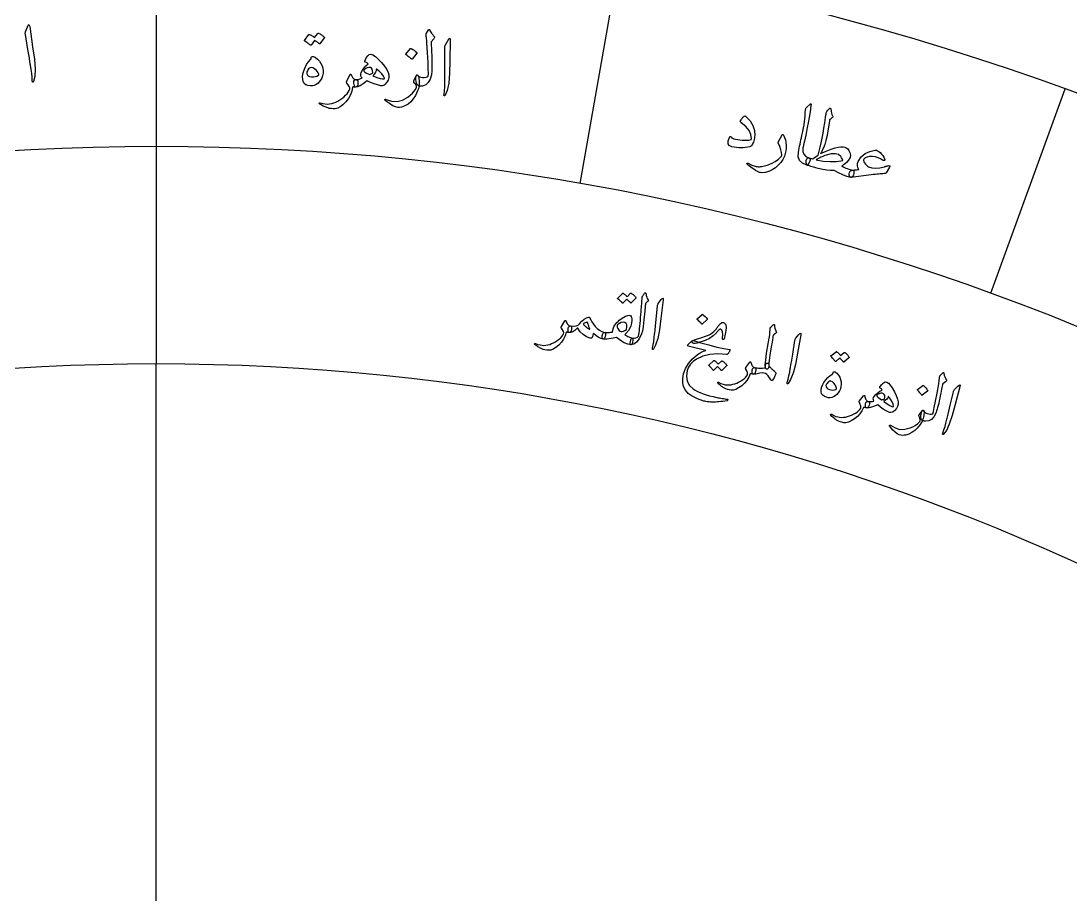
# Model space of a CAD drawing. Header units: millimetres. Extents: x -77 to 77, y -78 to 103.
# Drawn here: x -3.14 to 21.22, y 39.22 to 59.48 of the extents above; entities that cross this region are included whole.
import ezdxf

# ---------------------------------------------------------------- set-up
doc = ezdxf.new("R2010")
doc.units = ezdxf.units.MM
for name, color, linetype in [('ENGRAVE', 7, 'Continuous'), ('ENGRAVE_FINE', 8, 'Continuous'), ('TEXT', 5, 'Continuous')]:
    doc.layers.add(name, color=color, linetype=linetype)

msp = doc.modelspace()

# ---------------------------------------------------------------- linework, layer by layer
at = {"layer": 'ENGRAVE'}
for points in [[(0, 61.6125), (0, 56.575)], [(0, 56.575), (0, 51.5375)], [(0, -51.5375), (0, 51.5375)]]:
    msp.add_lwpolyline(points, dxfattribs=at)
for radius in [75.95, 75.95, 73.9156, 70.1375, 70.1375, 67.1538, 61.6125, 61.6125, 56.575, 56.575, 51.5375, 51.5375]:
    msp.add_circle((0, 0), radius, dxfattribs=at)
at = {"layer": 'ENGRAVE_FINE'}
for points in [[(10.6989, 60.6765), (9.8241, 55.7155)], [(21.0727, 57.8968), (19.3498, 53.1631)]]:
    msp.add_lwpolyline(points, dxfattribs=at)
at = {"layer": 'TEXT'}
for points in [[(-2.988, 59.3458), (-2.9711, 59.3823), (-2.9567, 59.3955), (-2.9448, 59.3855), (-2.9354, 59.3523), (-2.8676, 58.8834), (-2.8271, 58.5955), (-2.8101, 58.3649), (-2.8162, 58.1913), (-2.8454, 58.075), (-2.8513, 58.0653), (-2.8567, 58.06), (-2.8615, 58.059), (-2.8659, 58.0624), (-2.8695, 58.0679), (-2.8723, 58.0751), (-2.8742, 58.0841), (-2.8752, 58.0947), (-2.8793, 58.178), (-2.8875, 58.2662), (-2.8998, 58.3591), (-2.9162, 58.457), (-2.92, 58.4826), (-2.9311, 58.5516), (-2.9494, 58.6642), (-2.9751, 58.8202), (-3.0356, 59.166), (-3.0375, 59.1845), (-3.0374, 59.2016), (-3.0353, 59.2174), (-3.0311, 59.2318)], [(3.7474, 59.1927), (3.75, 59.195), (3.7535, 59.1962), (3.7579, 59.1964), (3.7632, 59.1956), (3.782, 59.1873), (3.8, 59.1783), (3.8174, 59.1686), (3.8342, 59.1582), (3.8504, 59.147), (3.8661, 59.1349), (3.8815, 59.1219), (3.8964, 59.1079), (3.8991, 59.1037), (3.9002, 59.0994), (3.8995, 59.095), (3.8972, 59.0905), (3.7944, 58.9505), (3.7917, 58.9488), (3.788, 58.949), (3.7831, 58.9513), (3.7772, 58.9555), (3.7732, 58.9593), (3.7666, 58.9646), (3.7574, 58.9714), (3.7456, 58.9797), (3.7311, 58.9896), (3.7138, 59.0012), (3.6937, 59.0146), (3.6708, 59.0297), (3.59, 58.9209), (3.5864, 58.9176), (3.582, 58.9171), (3.5768, 58.9192), (3.5708, 58.924), (3.5655, 58.9282), (3.5573, 58.9345), (3.546, 58.9429), (3.5316, 58.9534), (3.514, 58.966), (3.4929, 58.9807), (3.4682, 58.9976), (3.4399, 59.0166), (3.4371, 59.0197), (3.4359, 59.0227), (3.4364, 59.0255), (3.4387, 59.0283), (3.5422, 59.1629), (3.5448, 59.1652), (3.5483, 59.1664), (3.5527, 59.1666), (3.5581, 59.1658), (3.574, 59.1596), (3.5895, 59.1526), (3.6044, 59.1448), (3.6188, 59.1361), (3.6326, 59.1268), (3.6459, 59.1169), (3.6587, 59.1064), (3.6709, 59.0953)], [(6.3299, 59.2822), (6.3344, 59.2808), (6.3382, 59.2775), (6.3414, 59.2723), (6.3438, 59.2653), (6.3476, 59.2546), (6.355, 59.2404), (6.3659, 59.2226), (6.3803, 59.2013), (6.3888, 59.1899), (6.3971, 59.1789), (6.4052, 59.1683), (6.4131, 59.1581), (6.4209, 59.1484), (6.4288, 59.1392), (6.4367, 59.1307), (6.4447, 59.1227), (6.4515, 59.112), (6.4525, 59.0996), (6.4477, 59.0854), (6.4369, 59.0693), (6.3783, 59.0002), (6.3781, 58.9741), (6.3786, 58.9421), (6.3799, 58.9042), (6.3818, 58.8604), (6.3841, 58.8105), (6.3862, 58.7544), (6.3883, 58.692), (6.3903, 58.6232), (6.3927, 58.555), (6.394, 58.4921), (6.3942, 58.4347), (6.3932, 58.3828), (6.3913, 58.3363), (6.3885, 58.2952), (6.3848, 58.2595), (6.3803, 58.2293), (6.3524, 58.1278), (6.3091, 58.0512), (6.2504, 57.9994), (6.1765, 57.9725), (6.1649, 57.9702), (6.1537, 57.9686), (6.1429, 57.9677), (6.1326, 57.9675), (6.1226, 57.9678), (6.1131, 57.9686), (6.104, 57.9698), (6.0954, 57.9714), (6.0713, 57.9823), (6.0519, 58.0035), (6.0373, 58.0352), (6.0273, 58.0772), (6.022, 58.1217), (6.0214, 58.1606), (6.0256, 58.1939), (6.0345, 58.2216), (6.0372, 58.2264), (6.0402, 58.2298), (6.0435, 58.2316), (6.0472, 58.2319), (6.0517, 58.231), (6.0556, 58.2291), (6.059, 58.2263), (6.0617, 58.2227), (6.0848, 58.2035), (6.1119, 58.1889), (6.1432, 58.1789), (6.1786, 58.1736), (6.2162, 58.1735), (6.2502, 58.1776), (6.2805, 58.1859), (6.3071, 58.1985), (6.3111, 58.2564), (6.3102, 58.3657), (6.3043, 58.5263), (6.2933, 58.7383), (6.2793, 58.974), (6.2775, 59.0053), (6.275, 59.035), (6.2718, 59.063), (6.268, 59.0894), (6.2657, 59.1027), (6.264, 59.1148), (6.2628, 59.1257), (6.262, 59.1356), (6.2615, 59.1441), (6.261, 59.1514), (6.2605, 59.1573), (6.2599, 59.1619), (6.2598, 59.1721), (6.261, 59.1812), (6.2635, 59.1891), (6.2674, 59.196), (6.3152, 59.2741), (6.3187, 59.278), (6.3223, 59.2806), (6.326, 59.2821), (6.3299, 59.2822)], [(6.7675, 59.0343), (6.7902, 59.0676), (6.8066, 59.0783), (6.8166, 59.0664), (6.8204, 59.0321), (6.8106, 58.5585), (6.8034, 58.2679), (6.7825, 58.0375), (6.748, 57.8673), (6.7001, 57.7574), (6.6927, 57.7488), (6.6866, 57.7444), (6.6816, 57.7442), (6.6779, 57.7483), (6.6752, 57.7543), (6.6737, 57.7619), (6.6733, 57.771), (6.674, 57.7817), (6.6836, 57.8645), (6.6899, 57.9528), (6.693, 58.0465), (6.6928, 58.1458), (6.6933, 58.1716), (6.6937, 58.2416), (6.694, 58.3556), (6.6942, 58.5137), (6.6912, 58.8648), (6.6923, 58.8833), (6.6952, 58.9002), (6.6999, 58.9154), (6.7063, 58.9289)], [(4.8382, 58.5515), (4.8698, 58.6247), (4.9039, 58.6755), (4.9406, 58.7038), (4.9797, 58.7096), (5.0261, 58.6935), (5.0826, 58.6559), (5.149, 58.5968), (5.2253, 58.5163), (5.2959, 58.4307), (5.3474, 58.3545), (5.3797, 58.2877), (5.393, 58.2304), (5.3914, 58.1679), (5.3776, 58.1105), (5.3514, 58.0585), (5.313, 58.0116), (5.2899, 57.9929), (5.265, 57.9812), (5.2384, 57.9764), (5.21, 57.9784), (5.1326, 57.997), (5.0536, 58.0217), (4.9729, 58.0525), (4.8905, 58.0893), (4.8006, 58.025), (4.7262, 57.9798), (4.667, 57.9538), (4.6232, 57.9471), (4.615, 57.9497), (4.6076, 57.956), (4.601, 57.9662), (4.5951, 57.9802), (4.5801, 58.0396), (4.5821, 58.0826), (4.601, 58.1093), (4.637, 58.1198), (4.673, 58.1239), (4.7078, 58.1324), (4.7412, 58.1454), (4.7734, 58.1628), (4.7534, 58.1877), (4.7435, 58.2159), (4.7438, 58.2474), (4.7542, 58.2822), (4.783, 58.3403), (4.8189, 58.3933), (4.8619, 58.441), (4.9121, 58.4835), (4.9022, 58.4982), (4.8891, 58.5101), (4.8729, 58.519), (4.8535, 58.5251), (4.844, 58.5289), (4.8383, 58.5346), (4.8364, 58.5421), (4.8382, 58.5515)], [(5.8989, 58.8392), (5.9016, 58.8413), (5.9051, 58.8424), (5.9095, 58.8425), (5.9148, 58.8414), (5.9509, 58.8226), (5.9845, 58.8005), (6.0155, 58.7754), (6.044, 58.747), (6.0466, 58.7429), (6.0476, 58.7389), (6.0468, 58.7351), (6.0444, 58.7315), (5.9388, 58.5952), (5.935, 58.5921), (5.9306, 58.5917), (5.9255, 58.594), (5.9197, 58.5991), (5.9146, 58.6035), (5.9066, 58.6101), (5.8957, 58.6189), (5.8818, 58.63), (5.8648, 58.6433), (5.8443, 58.6589), (5.8203, 58.6768), (5.793, 58.6969), (5.7894, 58.7001), (5.7877, 58.7032), (5.788, 58.7061), (5.7902, 58.7088)], [(3.6044, 58.6481), (3.6214, 58.6546), (3.6402, 58.655), (3.6608, 58.6493), (3.6832, 58.6374), (3.738, 58.5956), (3.7836, 58.549), (3.8198, 58.4977), (3.8467, 58.4417), (3.864, 58.384), (3.8713, 58.3258), (3.8687, 58.267), (3.8563, 58.2077), (3.8372, 58.154), (3.8126, 58.1068), (3.7825, 58.066), (3.7468, 58.0315), (3.7073, 58.0045), (3.6657, 57.9861), (3.6221, 57.9762), (3.5764, 57.9748), (3.5173, 57.9827), (3.4699, 58.0025), (3.4342, 58.034), (3.4101, 58.0774), (3.3972, 58.1291), (3.395, 58.1877), (3.4035, 58.2531), (3.4228, 58.3254), (3.4516, 58.3999), (3.4887, 58.47), (3.5341, 58.5357), (3.5877, 58.597), (3.5896, 58.5999), (3.5911, 58.605), (3.5923, 58.6123), (3.5931, 58.6218), (3.5944, 58.6321), (3.5966, 58.6399), (3.6, 58.6452), (3.6044, 58.6481)], [(3.7611, 58.2235), (3.7698, 58.2331), (3.7717, 58.246), (3.7668, 58.2622), (3.7552, 58.2818), (3.7138, 58.3331), (3.6727, 58.37), (3.6317, 58.3923), (3.5911, 58.4001), (3.5714, 58.3978), (3.5528, 58.3885), (3.5351, 58.3721), (3.5185, 58.3486), (3.5048, 58.323), (3.4959, 58.3003), (3.4917, 58.2804), (3.4922, 58.2634), (3.5038, 58.2315), (3.5254, 58.2079), (3.5572, 58.1926), (3.5991, 58.1855), (3.6458, 58.1857), (3.6884, 58.192), (3.7268, 58.2046), (3.7611, 58.2235)], [(4.4167, 58.0829), (4.4878, 58.2319), (4.4953, 58.2436), (4.5021, 58.2491), (4.5082, 58.2484), (4.5136, 58.2415), (4.5276, 58.2133), (4.5413, 58.1891), (4.5549, 58.1687), (4.5683, 58.1522), (4.5834, 58.1392), (4.6002, 58.1294), (4.6187, 58.1229), (4.6389, 58.1196), (4.6585, 58.1127), (4.6716, 58.0957), (4.6781, 58.0687), (4.678, 58.0315), (4.6721, 57.9946), (4.6614, 57.9681), (4.6457, 57.9523), (4.6251, 57.9469), (4.6097, 57.9474), (4.594, 57.9484), (4.5782, 57.9499), (4.5622, 57.9519), (4.5594, 57.9514), (4.5567, 57.9494), (4.5541, 57.946), (4.5517, 57.9411), (4.5344, 57.8511), (4.5025, 57.7649), (4.4562, 57.6825), (4.3955, 57.6038), (4.3295, 57.5362), (4.2673, 57.4875), (4.2086, 57.4574), (4.1535, 57.4461), (4.1024, 57.4458), (4.0558, 57.4487), (4.0137, 57.4549), (3.9761, 57.4644), (3.9579, 57.471), (3.9384, 57.4786), (3.9176, 57.4873), (3.8957, 57.497), (3.8726, 57.5079), (3.8485, 57.5204), (3.8235, 57.5344), (3.7975, 57.5498), (3.7909, 57.5534), (3.7861, 57.5573), (3.7829, 57.5616), (3.7814, 57.5663), (3.7806, 57.5725), (3.7812, 57.5774), (3.7831, 57.581), (3.7863, 57.5834), (3.7905, 57.5854), (3.7951, 57.5862), (3.8001, 57.5857), (3.8054, 57.584), (3.8643, 57.5678), (3.9198, 57.558), (3.9719, 57.5547), (4.0206, 57.5578), (4.0693, 57.5672), (4.1173, 57.5811), (4.1645, 57.5995), (4.211, 57.6224), (4.2569, 57.6496), (4.3024, 57.681), (4.3474, 57.7167), (4.3919, 57.7566), (4.4259, 57.7934), (4.4535, 57.8305), (4.4747, 57.8679), (4.4895, 57.9054), (4.4881, 57.9326), (4.4763, 57.9644), (4.454, 58.0009), (4.4213, 58.042), (4.4157, 58.0507), (4.4131, 58.0605), (4.4134, 58.0712), (4.4167, 58.0829)], [(4.9533, 58.2386), (4.9823, 58.2515), (5.0032, 58.2633), (5.016, 58.2738), (5.0208, 58.283), (5.0181, 58.3279), (5.0088, 58.3623), (4.9931, 58.3861), (4.9708, 58.3994), (4.9332, 58.4048), (4.8957, 58.3975), (4.8583, 58.3773), (4.8211, 58.3443), (4.8138, 58.3334), (4.813, 58.3223), (4.8187, 58.3108), (4.8309, 58.2991), (4.8501, 58.2864), (4.8769, 58.272), (4.9113, 58.2561), (4.9533, 58.2386)], [(5.1091, 58.3642), (5.1059, 58.3664), (5.1035, 58.3667), (5.1019, 58.3649), (5.1011, 58.3611), (5.0977, 58.3281), (5.0834, 58.2916), (5.0582, 58.2514), (5.022, 58.2076), (5.1192, 58.1701), (5.1946, 58.146), (5.2483, 58.1354), (5.2803, 58.1383), (5.2862, 58.1409), (5.29, 58.1442), (5.2917, 58.1481), (5.2912, 58.1528), (5.2687, 58.2018), (5.2308, 58.2534), (5.1776, 58.3076), (5.1091, 58.3642)], [(6.0636, 58.2225), (6.0764, 58.1985), (6.0863, 58.1703), (6.0933, 58.1377), (6.0974, 58.1009), (6.0989, 58.0626), (6.098, 58.0239), (6.0946, 57.9847), (6.0887, 57.945), (6.0788, 57.9052), (6.0624, 57.8597), (6.0398, 57.8086), (6.0108, 57.7519), (5.9624, 57.675), (5.9054, 57.6094), (5.8399, 57.555), (5.7658, 57.5118), (5.7261, 57.4951), (5.6852, 57.4836), (5.6431, 57.4772), (5.5999, 57.476), (5.5486, 57.4869), (5.484, 57.5166), (5.406, 57.5652), (5.3147, 57.6326), (5.3094, 57.6381), (5.3062, 57.644), (5.3048, 57.6502), (5.3054, 57.6566), (5.3081, 57.6619), (5.3128, 57.6646), (5.3198, 57.6647), (5.3289, 57.6622), (5.4574, 57.6216), (5.5839, 57.6168), (5.7088, 57.6476), (5.8322, 57.7141), (5.8892, 57.7579), (5.9405, 57.8065), (5.9862, 57.8601), (6.0262, 57.9186), (6.0311, 57.9284), (6.0342, 57.9396), (6.0355, 57.9522), (6.035, 57.9661), (6.0304, 57.9847), (6.019, 58.0074), (6.0008, 58.0342), (5.9758, 58.0651), (5.9733, 58.0699), (5.9725, 58.0756), (5.9736, 58.0824), (5.9764, 58.0902), (6.0364, 58.2214), (6.0391, 58.2262), (6.0421, 58.2296), (6.0454, 58.2314), (6.0491, 58.2317), (6.0536, 58.2308), (6.0575, 58.2289), (6.0609, 58.2261), (6.0636, 58.2225)], [(15.1638, 57.5531), (15.1689, 57.5577), (15.1733, 57.5605), (15.177, 57.5615), (15.18, 57.5608), (15.1838, 57.5571), (15.1859, 57.5487), (15.1862, 57.5356), (15.1848, 57.5177), (15.1637, 57.3745), (15.1424, 57.2427), (15.1211, 57.122), (15.0996, 57.0125), (15.0798, 56.9193), (15.0621, 56.8358), (15.0465, 56.7619), (15.0332, 56.6976), (15.0219, 56.6429), (15.0125, 56.598), (15.0051, 56.5628), (14.9996, 56.5372), (14.9961, 56.4572), (15.0177, 56.392), (15.0646, 56.3413), (15.1366, 56.3053), (15.1563, 56.2941), (15.1664, 56.2774), (15.1668, 56.2554), (15.1575, 56.228), (15.137, 56.1864), (15.1192, 56.1575), (15.1041, 56.1414), (15.0917, 56.138), (14.9885, 56.1809), (14.9209, 56.2444), (14.889, 56.3288), (14.8928, 56.434), (14.9018, 56.4825), (14.9111, 56.531), (14.9209, 56.5795), (14.931, 56.628), (14.9414, 56.6766), (14.9519, 56.7253), (14.9626, 56.774), (14.9734, 56.8229), (14.9942, 56.916), (15.0111, 57.0003), (15.0242, 57.0758), (15.0335, 57.1425), (15.0406, 57.207), (15.0474, 57.2759), (15.0538, 57.3493), (15.0598, 57.4271), (15.0616, 57.441), (15.0651, 57.4531), (15.0705, 57.4635), (15.0777, 57.4722)], [(13.5505, 57.167), (13.5633, 57.1876), (13.5754, 57.2059), (13.5868, 57.222), (13.5977, 57.236), (13.6078, 57.2478), (13.6171, 57.2578), (13.6255, 57.2659), (13.6331, 57.2721), (13.6439, 57.2772), (13.6549, 57.2778), (13.6661, 57.2739), (13.6774, 57.2655), (13.771, 57.1644), (13.8358, 57.0575), (13.8719, 56.9449), (13.8794, 56.8265), (13.8765, 56.7939), (13.8721, 56.7624), (13.8663, 56.732), (13.859, 56.7027), (13.8502, 56.6748), (13.8398, 56.6485), (13.8279, 56.6238), (13.8143, 56.6007), (13.8044, 56.589), (13.7928, 56.5792), (13.7794, 56.5713), (13.7643, 56.5653), (13.7145, 56.5543), (13.6641, 56.5465), (13.6131, 56.5421), (13.5614, 56.5411), (13.5093, 56.543), (13.4568, 56.5477), (13.404, 56.5552), (13.3509, 56.5654), (13.291, 56.5907), (13.2611, 56.635), (13.2612, 56.6985), (13.2914, 56.7811), (13.297, 56.7896), (13.3036, 56.7956), (13.3111, 56.7991), (13.3195, 56.8002), (13.326, 56.7978), (13.3323, 56.7938), (13.3384, 56.788), (13.3445, 56.7805), (13.3643, 56.7629), (13.3936, 56.7487), (13.4324, 56.7379), (13.4806, 56.7306), (13.5867, 56.7211), (13.6744, 56.7178), (13.7437, 56.7209), (13.7945, 56.7303), (13.7976, 56.7326), (13.8001, 56.7369), (13.8021, 56.7433), (13.8037, 56.7519), (13.7935, 56.8479), (13.751, 56.9409), (13.676, 57.0307), (13.5685, 57.1173), (13.5546, 57.1293), (13.547, 57.1417), (13.5456, 57.1542), (13.5505, 57.167)], [(15.7203, 56.0132), (15.6406, 56.0135), (15.5529, 56.022), (15.4569, 56.0386), (15.3528, 56.0632), (15.3009, 56.0766), (15.2545, 56.089), (15.2137, 56.1003), (15.1784, 56.1107), (15.1486, 56.1197), (15.1242, 56.1273), (15.1052, 56.1334), (15.0917, 56.138), (15.0855, 56.1441), (15.0807, 56.1544), (15.0774, 56.1692), (15.0754, 56.1882), (15.0766, 56.2441), (15.0872, 56.2822), (15.1072, 56.3026), (15.1366, 56.3053), (15.2168, 56.2857), (15.3485, 56.3677), (15.3733, 56.4592), (15.3973, 56.5559), (15.4204, 56.6578), (15.4426, 56.765), (15.464, 56.8773), (15.4844, 56.9945), (15.5039, 57.1168), (15.5224, 57.244), (15.5253, 57.2622), (15.5279, 57.2784), (15.5301, 57.2928), (15.5319, 57.3053), (15.5332, 57.3159), (15.5339, 57.3247), (15.5339, 57.3316), (15.5334, 57.3368), (15.5381, 57.3544), (15.553, 57.3793), (15.5779, 57.4114), (15.613, 57.4508), (15.6174, 57.4548), (15.6219, 57.4574), (15.6265, 57.4584), (15.6311, 57.4578), (15.6354, 57.4558), (15.6388, 57.4523), (15.6412, 57.4472), (15.6427, 57.4407), (15.6499, 57.389), (15.6592, 57.3449), (15.6706, 57.3085), (15.684, 57.2798), (15.6895, 57.2668), (15.6892, 57.2544), (15.6829, 57.2427), (15.6708, 57.2315), (15.6276, 57.1994), (15.6219, 57.1938), (15.6171, 57.1853), (15.6135, 57.1741), (15.6108, 57.1601), (15.5836, 56.979), (15.5567, 56.8277), (15.5301, 56.7062), (15.5038, 56.6146), (15.4979, 56.5986), (15.4903, 56.5796), (15.4808, 56.5578), (15.4695, 56.5332), (15.4567, 56.5057), (15.4423, 56.4755), (15.4264, 56.4426), (15.4091, 56.407), (15.5398, 56.4646), (15.6514, 56.5086), (15.7436, 56.539), (15.8165, 56.556), (15.8775, 56.563), (15.9284, 56.5631), (15.969, 56.5563), (15.9994, 56.5426), (16.0361, 56.5135), (16.0653, 56.4754), (16.0871, 56.428), (16.1014, 56.3715), (16.1024, 56.3608), (16.1008, 56.3481), (16.0966, 56.3334), (16.0898, 56.3167), (16.0528, 56.2539), (16.0085, 56.2003), (15.957, 56.156), (15.8981, 56.1211), (15.9306, 56.1027), (15.963, 56.0859), (15.9953, 56.0708), (16.0276, 56.0572), (16.0599, 56.0454), (16.0923, 56.0354), (16.1246, 56.0273), (16.157, 56.0211), (16.1686, 56.017), (16.1763, 56.0085), (16.1803, 55.9955), (16.1806, 55.9782), (16.177, 55.943), (16.1706, 55.9144), (16.1614, 55.8924), (16.1493, 55.877), (16.1358, 55.866), (16.1246, 55.8586), (16.1157, 55.8548), (16.109, 55.8546), (16.0156, 55.8785), (15.9197, 55.9129), (15.8213, 55.9578), (15.7203, 56.0132)], [(14.5176, 56.8437), (14.5195, 56.8468), (14.5215, 56.8492), (14.5235, 56.8508), (14.5256, 56.8516), (14.531, 56.8507), (14.5368, 56.8467), (14.5431, 56.8397), (14.5498, 56.8295), (14.5736, 56.7803), (14.591, 56.726), (14.6021, 56.6666), (14.6068, 56.6022), (14.6059, 56.5343), (14.5992, 56.4689), (14.5867, 56.4061), (14.5683, 56.3457), (14.5311, 56.2696), (14.4841, 56.1994), (14.4275, 56.1353), (14.3611, 56.077), (14.2871, 56.0278), (14.2079, 55.9924), (14.1236, 55.9709), (14.034, 55.9633), (14.0107, 55.9641), (13.9883, 55.9683), (13.9668, 55.976), (13.9461, 55.9873), (13.8996, 56.018), (13.8577, 56.0461), (13.8204, 56.0718), (13.7877, 56.0949), (13.7598, 56.1154), (13.7367, 56.1334), (13.7185, 56.1488), (13.7052, 56.1617), (13.7027, 56.1652), (13.701, 56.1686), (13.7003, 56.1718), (13.7006, 56.1747), (13.7018, 56.1782), (13.7037, 56.1814), (13.7062, 56.1841), (13.7093, 56.1864), (13.713, 56.1879), (13.717, 56.188), (13.7215, 56.1868), (13.7264, 56.1842), (13.756, 56.1679), (13.7845, 56.1534), (13.812, 56.1408), (13.8385, 56.13), (13.8642, 56.1209), (13.8893, 56.1137), (13.9139, 56.1081), (13.938, 56.1043), (13.9624, 56.1023), (13.9882, 56.102), (14.0152, 56.1035), (14.0435, 56.1068), (14.0732, 56.1119), (14.1043, 56.1191), (14.1367, 56.1282), (14.1705, 56.1394), (14.2675, 56.1781), (14.3541, 56.2248), (14.4304, 56.2796), (14.4963, 56.3424), (14.5009, 56.3477), (14.5043, 56.3543), (14.5065, 56.3621), (14.5077, 56.3713), (14.5016, 56.4286), (14.4859, 56.4946), (14.4604, 56.5693), (14.4251, 56.6527), (14.4239, 56.6577), (14.4235, 56.6621), (14.424, 56.6657), (14.4252, 56.6686)], [(15.8767, 56.3352), (15.8208, 56.3824), (15.7454, 56.404), (15.6506, 56.3999), (15.5366, 56.37), (15.506, 56.3591), (15.4758, 56.3473), (15.4459, 56.3347), (15.4165, 56.3212), (15.3876, 56.307), (15.3591, 56.2924), (15.3312, 56.2775), (15.3039, 56.2621), (15.4688, 56.2342), (15.6273, 56.2221), (15.7795, 56.2258), (15.9254, 56.2454), (15.9189, 56.2655), (15.9087, 56.2872), (15.8946, 56.3104), (15.8767, 56.3352)], [(17.0069, 56.0929), (16.9254, 55.9567), (16.9191, 55.9508), (16.9101, 55.9462), (16.8986, 55.9429), (16.8844, 55.9409), (16.8539, 55.9394), (16.8214, 55.9375), (16.7869, 55.935), (16.7503, 55.932), (16.7117, 55.9285), (16.6712, 55.9247), (16.6287, 55.9206), (16.5842, 55.9162), (16.1072, 55.8551), (16.0891, 55.865), (16.0771, 55.8823), (16.0713, 55.9071), (16.0717, 55.9395), (16.0794, 55.9717), (16.0959, 55.9961), (16.1212, 56.0127), (16.1552, 56.0216), (16.1593, 56.0222), (16.1674, 56.0233), (16.1795, 56.0249), (16.1957, 56.0269), (16.2157, 56.0294), (16.2394, 56.0321), (16.2668, 56.0351), (16.2979, 56.0384), (16.2728, 56.0856), (16.2617, 56.1326), (16.2648, 56.1791), (16.2821, 56.2254), (16.3503, 56.3275), (16.4388, 56.4049), (16.5474, 56.4575), (16.6762, 56.4852), (16.7021, 56.4837), (16.7299, 56.4738), (16.7595, 56.4556), (16.7909, 56.4291), (16.822, 56.3964), (16.8492, 56.362), (16.8727, 56.326), (16.8923, 56.2883), (16.8971, 56.2752), (16.8977, 56.2641), (16.8941, 56.255), (16.8863, 56.2479), (16.8764, 56.2436), (16.8666, 56.2428), (16.8568, 56.2454), (16.847, 56.2516), (16.7968, 56.2856), (16.7402, 56.3111), (16.6773, 56.3281), (16.6081, 56.3367), (16.5432, 56.3365), (16.4889, 56.3266), (16.4451, 56.307), (16.4118, 56.2779), (16.4048, 56.2626), (16.4055, 56.2426), (16.4139, 56.2179), (16.4298, 56.1884), (16.4496, 56.16), (16.4708, 56.1363), (16.4933, 56.1171), (16.5171, 56.1026), (16.5939, 56.0778), (16.6814, 56.0695), (16.7797, 56.0777), (16.8889, 56.1024), (16.9008, 56.1057), (16.9125, 56.1088), (16.9238, 56.1118), (16.9349, 56.1147), (16.9455, 56.1172), (16.9555, 56.1195), (16.9649, 56.1214), (16.9737, 56.123), (16.9978, 56.1266), (17.0114, 56.1227), (17.0144, 56.1115), (17.0069, 56.0929)], [(11.0008, 53.1673), (11.0034, 53.169), (11.0067, 53.1697), (11.0107, 53.1693), (11.0154, 53.1679), (11.0313, 53.158), (11.0464, 53.1476), (11.0609, 53.1367), (11.0746, 53.1252), (11.0878, 53.1131), (11.1005, 53.1001), (11.1126, 53.0864), (11.1243, 53.0719), (11.1263, 53.0678), (11.1267, 53.0638), (11.1255, 53.0599), (11.1228, 53.0561), (11.0123, 52.9433), (11.0097, 52.9421), (11.0063, 52.9428), (11.0022, 52.9454), (10.9974, 52.95), (10.9943, 52.954), (10.989, 52.9596), (10.9816, 52.9669), (10.972, 52.9758), (10.9602, 52.9866), (10.9461, 52.9993), (10.9297, 53.0139), (10.9109, 53.0304), (10.8243, 52.9428), (10.8206, 52.9403), (10.8165, 52.9404), (10.8121, 52.9429), (10.8073, 52.9481), (10.8031, 52.9525), (10.7965, 52.9592), (10.7873, 52.9682), (10.7758, 52.9795), (10.7615, 52.9931), (10.7443, 53.0091), (10.7242, 53.0274), (10.7011, 53.0482), (10.6989, 53.0513), (10.6983, 53.0541), (10.6991, 53.0566), (10.7015, 53.0588), (10.812, 53.1668), (10.8147, 53.1685), (10.818, 53.1691), (10.822, 53.1688), (10.8267, 53.1674), (10.8403, 53.1597), (10.8533, 53.1514), (10.8658, 53.1425), (10.8776, 53.1328), (10.8889, 53.1227), (10.8996, 53.112), (10.9098, 53.101), (10.9194, 53.0894)], [(11.2749, 53.0974), (11.2926, 53.1228), (11.3064, 53.143), (11.3164, 53.158), (11.3226, 53.1677), (11.3271, 53.1738), (11.332, 53.1778), (11.3374, 53.1797), (11.3433, 53.1794), (11.3495, 53.177), (11.3541, 53.1727), (11.3572, 53.1664), (11.3588, 53.1582), (11.3654, 53.1185), (11.3756, 53.0817), (11.3894, 53.048), (11.4067, 53.0173), (11.4113, 53.0077), (11.4112, 52.998), (11.4062, 52.9882), (11.3965, 52.9783), (11.347, 52.9335), (11.3445, 52.9092), (11.3421, 52.8853), (11.3398, 52.8619), (11.3376, 52.8388), (11.3354, 52.8163), (11.3334, 52.7941), (11.3314, 52.7724), (11.3296, 52.7511), (11.3121, 52.5539), (11.2942, 52.4007), (11.2762, 52.2913), (11.2579, 52.2259), (11.1998, 52.1125), (11.1387, 52.0327), (11.0747, 51.9863), (11.0077, 51.9733), (11.006, 51.9737), (11.0043, 51.9741), (11.0026, 51.9744), (11.0009, 51.9748), (10.9929, 51.9865), (10.991, 52.01), (10.9955, 52.045), (11.0061, 52.0917), (11.0114, 52.1087), (11.0188, 52.1204), (11.0285, 52.1266), (11.0404, 52.1274), (11.0855, 52.1269), (11.1249, 52.1349), (11.1586, 52.1516), (11.1866, 52.1768), (11.1928, 52.2129), (11.1989, 52.2542), (11.2049, 52.3007), (11.2108, 52.3524), (11.2165, 52.409), (11.2223, 52.4702), (11.228, 52.5362), (11.2338, 52.6069), (11.2399, 52.6763), (11.2452, 52.7387), (11.2497, 52.7941), (11.2533, 52.8425), (11.2564, 52.8839), (11.259, 52.9183), (11.2613, 52.9455), (11.2632, 52.9657), (11.2666, 53.0669), (11.2681, 53.0767), (11.27, 53.085), (11.2722, 53.0919), (11.2749, 53.0974)], [(11.7094, 53.0212), (11.733, 53.0491), (11.7488, 53.0573), (11.7568, 53.0456), (11.757, 53.0142), (11.7038, 52.5868), (11.6701, 52.3247), (11.6295, 52.1184), (11.5824, 51.9678), (11.5288, 51.8728), (11.5214, 51.8657), (11.5154, 51.8623), (11.5109, 51.8627), (11.5079, 51.8667), (11.506, 51.8724), (11.5053, 51.8793), (11.5058, 51.8876), (11.5075, 51.8972), (11.5239, 51.9712), (11.5379, 52.0505), (11.5495, 52.135), (11.5586, 52.2247), (11.5614, 52.248), (11.5683, 52.3113), (11.5793, 52.4143), (11.5943, 52.5573), (11.6245, 52.875), (11.6272, 52.8917), (11.6314, 52.9066), (11.6371, 52.92), (11.6442, 52.9316)], [(10.036, 52.6152), (10.0411, 52.616), (10.0453, 52.6152), (10.0485, 52.6128), (10.0508, 52.6088), (10.0756, 52.5566), (10.1058, 52.5047), (10.1413, 52.453), (10.1821, 52.4017), (10.2285, 52.3536), (10.2797, 52.314), (10.3356, 52.2827), (10.3962, 52.2597), (10.4097, 52.2536), (10.4182, 52.2433), (10.4217, 52.2289), (10.4201, 52.2103), (10.4083, 52.1619), (10.3953, 52.1283), (10.381, 52.1094), (10.3654, 52.1052), (10.3079, 52.1222), (10.2515, 52.1501), (10.196, 52.1888), (10.1415, 52.2384), (10.1287, 52.1965), (10.1175, 52.1651), (10.1079, 52.1443), (10.1, 52.1342), (10.0917, 52.1295), (10.083, 52.1268), (10.0741, 52.1258), (10.0649, 52.1267), (9.9757, 52.1609), (9.8981, 52.2107), (9.832, 52.2763), (9.7774, 52.3577), (9.7751, 52.3606), (9.7723, 52.3617), (9.769, 52.3609), (9.765, 52.3582), (9.7119, 52.3094), (9.6621, 52.2763), (9.6157, 52.2587), (9.5727, 52.2567), (9.5644, 52.26), (9.5581, 52.2665), (9.5541, 52.2761), (9.5521, 52.2889), (9.551, 52.3263), (9.5543, 52.357), (9.562, 52.3812), (9.5739, 52.3988), (9.5813, 52.4052), (9.5883, 52.4095), (9.5949, 52.4116), (9.6011, 52.4116), (9.6752, 52.4053), (9.7354, 52.4109), (9.7816, 52.4283), (9.8138, 52.4577), (9.8668, 52.5196), (9.9215, 52.5665), (9.9779, 52.5984), (10.036, 52.6152)], [(10.9815, 52.6566), (10.9839, 52.656), (10.9861, 52.6554), (10.9881, 52.6547), (10.9899, 52.654), (10.9915, 52.6531), (10.9931, 52.6522), (10.9947, 52.6511), (10.9963, 52.6499), (11.0119, 52.6305), (11.0227, 52.6064), (11.0287, 52.5778), (11.0299, 52.5446), (11.023, 52.4791), (11.0073, 52.4174), (10.9827, 52.3597), (10.9494, 52.3057), (10.9403, 52.2933), (10.9308, 52.281), (10.9209, 52.2688), (10.9105, 52.2567), (10.8998, 52.2446), (10.8886, 52.2326), (10.877, 52.2208), (10.8649, 52.209), (10.8891, 52.1946), (10.9126, 52.1814), (10.9355, 52.1692), (10.9577, 52.1583), (10.9793, 52.1485), (11.0003, 52.1401), (11.0206, 52.1331), (11.0404, 52.1274), (11.0475, 52.1231), (11.0518, 52.1138), (11.0532, 52.0995), (11.0518, 52.0803), (11.0443, 52.0323), (11.0344, 51.9985), (11.0223, 51.9789), (11.0077, 51.9733), (10.9349, 51.9892), (10.8556, 52.0232), (10.7698, 52.0754), (10.6773, 52.1458), (10.6395, 52.1366), (10.5977, 52.1281), (10.5519, 52.1205), (10.502, 52.1136), (10.4523, 52.108), (10.4128, 52.1047), (10.3832, 52.1039), (10.3637, 52.1056), (10.3546, 52.1099), (10.3477, 52.1186), (10.343, 52.1318), (10.3405, 52.1494), (10.3402, 52.1593), (10.3406, 52.169), (10.3418, 52.1786), (10.3437, 52.1881), (10.3462, 52.1974), (10.349, 52.2066), (10.3521, 52.2158), (10.3555, 52.225), (10.3641, 52.2413), (10.3734, 52.2526), (10.3835, 52.2589), (10.3944, 52.2601), (10.4198, 52.2596), (10.4446, 52.2596), (10.4688, 52.2601), (10.4925, 52.261), (10.5158, 52.2623), (10.5389, 52.2639), (10.5619, 52.2659), (10.5848, 52.2683), (10.5894, 52.3074), (10.5998, 52.3469), (10.6161, 52.3868), (10.6384, 52.427), (10.6604, 52.4586), (10.6846, 52.4886), (10.7112, 52.517), (10.74, 52.5438), (10.7713, 52.569), (10.8054, 52.5925), (10.8421, 52.6143), (10.8816, 52.6345), (10.9117, 52.647), (10.9384, 52.6548), (10.9616, 52.6581), (10.9815, 52.6566)], [(12.6582, 52.6785), (12.6609, 52.6801), (12.6642, 52.6807), (12.6682, 52.6802), (12.6728, 52.6786), (12.7031, 52.6571), (12.7307, 52.6331), (12.7556, 52.6066), (12.7779, 52.5776), (12.7797, 52.5735), (12.7801, 52.5698), (12.7789, 52.5665), (12.7763, 52.5636), (12.6642, 52.4539), (12.6604, 52.4515), (12.6564, 52.4517), (12.652, 52.4544), (12.6474, 52.4597), (12.6434, 52.4643), (12.637, 52.4712), (12.6282, 52.4805), (12.6171, 52.4922), (12.6033, 52.5063), (12.5867, 52.5229), (12.5673, 52.5419), (12.545, 52.5635), (12.5422, 52.5668), (12.5411, 52.5698), (12.5417, 52.5723), (12.544, 52.5745)], [(9.3985, 52.3985), (9.4765, 52.5268), (9.4844, 52.5367), (9.4911, 52.541), (9.4965, 52.5398), (9.5007, 52.533), (9.5108, 52.5063), (9.521, 52.4831), (9.5314, 52.4635), (9.542, 52.4473), (9.5544, 52.4341), (9.5687, 52.4238), (9.5849, 52.4161), (9.6028, 52.4113), (9.62, 52.4033), (9.6302, 52.3867), (9.6336, 52.3616), (9.6301, 52.328), (9.6213, 52.2951), (9.6092, 52.2722), (9.5935, 52.2593), (9.5744, 52.2564), (9.5605, 52.2583), (9.5465, 52.2606), (9.5323, 52.2634), (9.518, 52.2667), (9.5154, 52.2665), (9.5128, 52.265), (9.5102, 52.2621), (9.5075, 52.2579), (9.4835, 52.1781), (9.4468, 52.1031), (9.3973, 52.0328), (9.3352, 51.9672), (9.2693, 51.9122), (9.2084, 51.8738), (9.1526, 51.8521), (9.1017, 51.8469), (9.0554, 51.8513), (9.0136, 51.8583), (8.9761, 51.8678), (8.943, 51.8799), (8.9271, 51.8875), (8.9101, 51.8962), (8.8922, 51.9059), (8.8732, 51.9167), (8.8533, 51.9287), (8.8327, 51.9422), (8.8114, 51.9572), (8.7893, 51.9736), (8.7837, 51.9774), (8.7796, 51.9814), (8.7772, 51.9856), (8.7763, 51.99), (8.7761, 51.9956), (8.7771, 52), (8.7791, 52.0031), (8.7823, 52.0049), (8.7863, 52.0063), (8.7905, 52.0066), (8.7949, 52.0058), (8.7996, 52.0038), (8.8514, 51.9837), (8.9006, 51.9697), (8.9475, 51.9619), (8.9919, 51.9602), (9.0368, 51.9642), (9.0814, 51.9724), (9.1258, 51.9847), (9.17, 52.001), (9.214, 52.0214), (9.258, 52.0456), (9.302, 52.0737), (9.346, 52.1057), (9.3801, 52.1359), (9.4085, 52.1669), (9.4311, 52.1987), (9.4479, 52.2314), (9.4492, 52.256), (9.4415, 52.2859), (9.4247, 52.3209), (9.3988, 52.3611), (9.3946, 52.3696), (9.3931, 52.3786), (9.3944, 52.3883), (9.3985, 52.3985)], [(10.0048, 52.4893), (10.0032, 52.4918), (10.0007, 52.4936), (9.9975, 52.4947), (9.9934, 52.495), (9.9681, 52.4923), (9.946, 52.4866), (9.9271, 52.4779), (9.9114, 52.466), (9.9072, 52.4609), (9.9055, 52.456), (9.9063, 52.4513), (9.9095, 52.4468), (9.923, 52.4313), (9.9374, 52.4164), (9.9526, 52.4021), (9.9687, 52.3884), (9.9857, 52.3753), (10.0036, 52.3628), (10.0224, 52.3509), (10.042, 52.3396), (10.0472, 52.3373), (10.0513, 52.336), (10.0545, 52.3359), (10.0566, 52.3368), (10.0576, 52.3386), (10.0576, 52.3411), (10.0565, 52.3442), (10.0543, 52.348), (10.048, 52.3621), (10.0417, 52.3773), (10.0353, 52.3935), (10.029, 52.4107), (10.0227, 52.4289), (10.0165, 52.4481), (10.0106, 52.4682), (10.0048, 52.4893)], [(10.8663, 52.4911), (10.8255, 52.4972), (10.784, 52.4897), (10.7418, 52.4688), (10.6989, 52.4344), (10.6902, 52.4219), (10.6878, 52.4045), (10.6919, 52.3822), (10.7023, 52.3551), (10.718, 52.3284), (10.736, 52.308), (10.7564, 52.2937), (10.7791, 52.2857), (10.8057, 52.2846), (10.8356, 52.2915), (10.8691, 52.3063), (10.906, 52.3291), (10.9155, 52.387), (10.912, 52.4333), (10.8956, 52.468), (10.8663, 52.4911)], [(12.4054, 52.0462), (12.4183, 52.0557), (12.4327, 52.0647), (12.4486, 52.0732), (12.466, 52.0812), (12.4848, 52.0889), (12.5052, 52.0964), (12.5271, 52.1035), (12.5506, 52.1104), (12.6549, 52.1422), (12.7407, 52.1715), (12.808, 52.1985), (12.8566, 52.2232), (12.8961, 52.2496), (12.9317, 52.2791), (12.9632, 52.3115), (12.9907, 52.3469), (13.0033, 52.3649), (13.0156, 52.382), (13.0275, 52.3981), (13.0391, 52.4133), (13.0502, 52.4274), (13.0606, 52.4402), (13.0704, 52.4517), (13.0795, 52.4619), (13.0981, 52.4785), (13.1168, 52.4891), (13.1356, 52.4935), (13.1545, 52.4918), (13.1715, 52.4845), (13.1864, 52.4716), (13.1992, 52.4532), (13.21, 52.4292), (13.218, 52.3784), (13.2139, 52.3091), (13.1975, 52.2212), (13.1688, 52.1147), (13.1653, 52.1053), (13.1604, 52.0992), (13.154, 52.0964), (13.1462, 52.0969), (13.1389, 52.1004), (13.1341, 52.1063), (13.1317, 52.1148), (13.1317, 52.1258), (13.1392, 52.2108), (13.1349, 52.2739), (13.119, 52.3151), (13.0914, 52.3344), (13.0832, 52.335), (13.0742, 52.3329), (13.0642, 52.3281), (13.0533, 52.3205), (13.0481, 52.3157), (13.042, 52.3096), (13.0348, 52.3023), (13.0267, 52.2938), (13.0175, 52.2841), (13.0074, 52.2731), (12.9963, 52.2609), (12.9842, 52.2475), (12.9156, 52.1801), (12.8309, 52.1223), (12.7303, 52.0743), (12.6137, 52.0358), (12.6125, 52.0354), (12.6088, 52.0342), (12.6027, 52.0323), (12.5942, 52.0297), (12.5832, 52.0263), (12.5698, 52.0221), (12.554, 52.0171), (12.5357, 52.0114), (12.4983, 52.0044), (12.4642, 52.0079), (12.4332, 52.0218), (12.4054, 52.0462)], [(14.282, 52.0349), (14.2635, 51.9256), (14.2476, 51.8283), (14.2343, 51.743), (14.2236, 51.6698), (14.2155, 51.6086), (14.2101, 51.5596), (14.2073, 51.5228), (14.2072, 51.4982), (14.2081, 51.4662), (14.2033, 51.4412), (14.1927, 51.4233), (14.1763, 51.4123), (14.1589, 51.4086), (14.145, 51.4123), (14.1348, 51.4234), (14.1283, 51.4419), (14.1254, 51.5063), (14.135, 51.6201), (14.1568, 51.7835), (14.1909, 51.9963), (14.2071, 52.0874), (14.2196, 52.1603), (14.2282, 52.215), (14.2329, 52.2515), (14.2352, 52.3343), (14.2365, 52.3486), (14.2394, 52.3612), (14.2438, 52.3721), (14.2498, 52.3811), (14.2711, 52.4013), (14.2877, 52.417), (14.2996, 52.428), (14.3068, 52.4345), (14.3202, 52.4432), (14.3299, 52.4449), (14.3359, 52.4398), (14.3381, 52.4277), (14.3392, 52.395), (14.3466, 52.3592), (14.3602, 52.3203), (14.3801, 52.2783), (14.3836, 52.2701), (14.3841, 52.2627), (14.3816, 52.2561), (14.3761, 52.2504), (14.368, 52.2438), (14.3604, 52.2377), (14.3532, 52.232), (14.3466, 52.2267), (14.3404, 52.2219), (14.3346, 52.2175), (14.3294, 52.2136), (14.3245, 52.2101), (14.3173, 52.2039), (14.3118, 52.1972), (14.308, 52.1901), (14.306, 52.1825), (14.3037, 52.1653), (14.2989, 52.135), (14.2917, 52.0915), (14.282, 52.0349)], [(14.9042, 52.2132), (14.9295, 52.2397), (14.9457, 52.2468), (14.953, 52.2347), (14.9513, 52.2034), (14.8723, 51.78), (14.8227, 51.5204), (14.7697, 51.3169), (14.7136, 51.1694), (14.6543, 51.0779), (14.6464, 51.0713), (14.6403, 51.0683), (14.6358, 51.0689), (14.633, 51.0731), (14.6315, 51.0789), (14.6313, 51.0859), (14.6323, 51.0941), (14.6345, 51.1036), (14.6554, 51.1765), (14.6742, 51.2547), (14.6909, 51.3383), (14.7054, 51.4273), (14.7096, 51.4505), (14.7204, 51.5132), (14.7376, 51.6154), (14.7612, 51.7572), (14.8106, 52.0725), (14.8144, 52.0889), (14.8195, 52.1036), (14.8259, 52.1166), (14.8337, 52.1278)], [(12.5963, 52.031), (12.8129, 51.9699), (13.0014, 51.9222), (13.1619, 51.8881), (13.2945, 51.8678), (13.2986, 51.8673), (13.302, 51.8661), (13.3046, 51.8644), (13.3066, 51.862), (13.3077, 51.8592), (13.308, 51.856), (13.3074, 51.8525), (13.3059, 51.8486), (13.2986, 51.834), (13.2917, 51.8207), (13.2852, 51.8085), (13.2792, 51.7977), (13.2737, 51.788), (13.2685, 51.7796), (13.2638, 51.7725), (13.2595, 51.7666), (13.2513, 51.7575), (13.243, 51.7514), (13.2345, 51.7482), (13.2259, 51.7481), (13.0212, 51.7622), (12.837, 51.749), (12.6735, 51.7088), (12.5307, 51.6417), (12.4538, 51.5871), (12.3924, 51.5243), (12.3467, 51.4536), (12.3164, 51.3748), (12.2961, 51.2446), (12.3119, 51.1306), (12.3638, 51.0329), (12.4516, 50.9513), (12.5, 50.9212), (12.5543, 50.8928), (12.6145, 50.866), (12.6806, 50.8407), (12.7525, 50.817), (12.83, 50.7947), (12.9131, 50.7737), (13.002, 50.7541), (13.0337, 50.7478), (13.065, 50.7419), (13.0959, 50.7364), (13.1262, 50.7311), (13.1559, 50.7262), (13.1848, 50.7218), (13.2127, 50.7178), (13.2398, 50.7143), (13.2479, 50.7126), (13.253, 50.709), (13.2552, 50.7034), (13.2545, 50.6959), (13.2517, 50.6877), (13.2481, 50.6818), (13.2438, 50.678), (13.2388, 50.6765), (13.1866, 50.6685), (13.1375, 50.6618), (13.0914, 50.6562), (13.0482, 50.6518), (13.0082, 50.6486), (12.9713, 50.6463), (12.9375, 50.645), (12.9068, 50.6447), (12.8784, 50.646), (12.8509, 50.6477), (12.8242, 50.6498), (12.7984, 50.6524), (12.7735, 50.6556), (12.7494, 50.6598), (12.726, 50.6649), (12.7034, 50.6709), (12.5517, 50.7217), (12.4291, 50.7803), (12.3356, 50.8467), (12.2712, 50.9213), (12.2307, 51.0047), (12.2102, 51.0957), (12.2097, 51.1942), (12.2293, 51.3002), (12.2768, 51.4263), (12.3465, 51.543), (12.4385, 51.6503), (12.5529, 51.748), (12.5952, 51.7756), (12.6416, 51.8007), (12.6921, 51.8231), (12.7468, 51.8429), (12.3365, 51.9457), (12.3276, 51.9523), (12.3253, 51.961), (12.3295, 51.9716), (12.3403, 51.9844), (12.3591, 52.0022), (12.3762, 52.0181), (12.3915, 52.0322), (12.405, 52.0445), (12.4167, 52.0549), (12.4265, 52.0632), (12.4346, 52.0695), (12.4408, 52.0738), (12.4521, 52.0721), (12.4818, 52.0644), (12.5299, 52.0507), (12.5963, 52.031)], [(15.9554, 51.7973), (15.9581, 51.7987), (15.9615, 51.7991), (15.9654, 51.7983), (15.97, 51.7964), (15.9847, 51.7851), (15.9988, 51.7733), (16.0121, 51.7611), (16.0247, 51.7484), (16.0367, 51.7351), (16.048, 51.721), (16.0588, 51.7062), (16.069, 51.6907), (16.0706, 51.6864), (16.0706, 51.6824), (16.0691, 51.6786), (16.066, 51.6751), (15.9455, 51.5732), (15.9428, 51.5722), (15.9395, 51.5732), (15.9357, 51.5763), (15.9314, 51.5813), (15.9286, 51.5855), (15.9239, 51.5916), (15.9172, 51.5995), (15.9086, 51.6093), (15.8979, 51.6212), (15.8851, 51.6351), (15.8701, 51.6512), (15.853, 51.6695), (15.7586, 51.5904), (15.7547, 51.5883), (15.7507, 51.5887), (15.7465, 51.5917), (15.7422, 51.5972), (15.7385, 51.602), (15.7325, 51.6093), (15.7243, 51.6191), (15.7139, 51.6315), (15.701, 51.6464), (15.6854, 51.6639), (15.6671, 51.6841), (15.6462, 51.7069), (15.6443, 51.7102), (15.6439, 51.713), (15.645, 51.7155), (15.6476, 51.7174), (15.7677, 51.8145), (15.7705, 51.8159), (15.7738, 51.8163), (15.7777, 51.8155), (15.7823, 51.8137), (15.7951, 51.8048), (15.8073, 51.7953), (15.8188, 51.7852), (15.8297, 51.7745), (15.8399, 51.7633), (15.8496, 51.7517), (15.8586, 51.7398), (15.8671, 51.7274)], [(13.1146, 51.6013), (13.1173, 51.6029), (13.1205, 51.6034), (13.1245, 51.6028), (13.129, 51.6012), (13.144, 51.5907), (13.1584, 51.5797), (13.172, 51.5682), (13.185, 51.5562), (13.1973, 51.5436), (13.2091, 51.5302), (13.2203, 51.516), (13.2311, 51.5011), (13.2328, 51.4969), (13.233, 51.4929), (13.2317, 51.4891), (13.2288, 51.4854), (13.115, 51.3772), (13.1124, 51.3761), (13.1091, 51.3769), (13.1052, 51.3797), (13.1007, 51.3845), (13.0978, 51.3886), (13.0929, 51.3944), (13.086, 51.402), (13.0771, 51.4113), (13.066, 51.4225), (13.0528, 51.4357), (13.0374, 51.451), (13.0198, 51.4682), (12.9306, 51.3843), (12.9269, 51.3819), (12.9229, 51.3821), (12.9187, 51.3849), (12.9142, 51.3902), (12.9103, 51.3948), (12.9041, 51.4017), (12.8956, 51.4111), (12.8848, 51.4228), (12.8715, 51.437), (12.8554, 51.4536), (12.8366, 51.4728), (12.815, 51.4944), (12.813, 51.4976), (12.8125, 51.5004), (12.8134, 51.5029), (12.8158, 51.505), (12.9295, 51.6083), (12.9321, 51.6099), (12.9354, 51.6104), (12.9393, 51.6099), (12.9439, 51.6083), (12.9568, 51.6001), (12.9692, 51.5913), (12.981, 51.5819), (12.9921, 51.5718), (13.0027, 51.5612), (13.0127, 51.5501), (13.0222, 51.5387), (13.031, 51.5268)], [(13.6763, 51.448), (13.7646, 51.5694), (13.7733, 51.5786), (13.7803, 51.5824), (13.7856, 51.5807), (13.7893, 51.5736), (13.7971, 51.5462), (13.8053, 51.5222), (13.8141, 51.5018), (13.8233, 51.4848), (13.8347, 51.4707), (13.848, 51.4591), (13.8635, 51.4502), (13.881, 51.4439), (13.8974, 51.4345), (13.9063, 51.4171), (13.9076, 51.3919), (13.9013, 51.3587), (13.8899, 51.3266), (13.8759, 51.3048), (13.8592, 51.2932), (13.8399, 51.2919), (13.8262, 51.2949), (13.8124, 51.2984), (13.7985, 51.3023), (13.7845, 51.3068), (13.7819, 51.3068), (13.7792, 51.3055), (13.7764, 51.3028), (13.7734, 51.2989), (13.7429, 51.2213), (13.7001, 51.1496), (13.645, 51.0836), (13.5777, 51.0233), (13.5075, 50.974), (13.4437, 50.9407), (13.3863, 50.9236), (13.3351, 50.9227), (13.2894, 50.9309), (13.2483, 50.9413), (13.2117, 50.9538), (13.1797, 50.9685), (13.1644, 50.9774), (13.1483, 50.9875), (13.1312, 50.9987), (13.1132, 51.011), (13.0944, 51.0246), (13.0749, 51.0398), (13.0549, 51.0564), (13.0342, 51.0746), (13.0289, 51.0789), (13.0252, 51.0832), (13.0231, 51.0876), (13.0226, 51.092), (13.0229, 51.0977), (13.0242, 51.1019), (13.0265, 51.1049), (13.0298, 51.1064), (13.0339, 51.1075), (13.0381, 51.1074), (13.0425, 51.1062), (13.047, 51.1038), (13.0969, 51.0795), (13.1449, 51.0616), (13.1909, 51.0499), (13.235, 51.0446), (13.2801, 51.0449), (13.3252, 51.0494), (13.3705, 51.058), (13.4159, 51.0706), (13.4614, 51.0873), (13.5073, 51.1079), (13.5534, 51.1323), (13.5999, 51.1605), (13.6364, 51.1878), (13.6672, 51.2163), (13.6924, 51.2462), (13.7118, 51.2773), (13.7151, 51.3018), (13.7099, 51.3322), (13.696, 51.3685), (13.6736, 51.4107), (13.67, 51.4195), (13.6693, 51.4286), (13.6714, 51.4381), (13.6763, 51.448)], [(14.1639, 51.5519), (14.1842, 51.5481), (14.1984, 51.5387), (14.2066, 51.5238), (14.2086, 51.5033), (14.2093, 51.4932), (14.2133, 51.4825), (14.2205, 51.4711), (14.2309, 51.459), (14.2376, 51.4523), (14.2451, 51.4448), (14.2532, 51.4366), (14.2621, 51.4277), (14.2717, 51.4181), (14.2821, 51.4083), (14.2933, 51.398), (14.3053, 51.3875), (14.3277, 51.3677), (14.3451, 51.3514), (14.3576, 51.3385), (14.3651, 51.329), (14.3698, 51.3212), (14.3722, 51.3139), (14.3722, 51.3069), (14.3698, 51.3004), (14.3487, 51.2521), (14.3289, 51.211), (14.3106, 51.1773), (14.2936, 51.1509), (14.2903, 51.1479), (14.286, 51.1463), (14.2807, 51.146), (14.2745, 51.1472), (14.2669, 51.1496), (14.261, 51.1523), (14.2568, 51.1552), (14.2541, 51.1583), (14.2228, 51.2096), (14.1915, 51.2515), (14.1603, 51.2841), (14.1292, 51.3073), (14.0948, 51.32), (14.0506, 51.3235), (13.9967, 51.3178), (13.9331, 51.3029), (13.9023, 51.2954), (13.8762, 51.2911), (13.8549, 51.2901), (13.8383, 51.2923), (13.8309, 51.2958), (13.8255, 51.3016), (13.8221, 51.3099), (13.8207, 51.3206), (13.8218, 51.3793), (13.832, 51.4195), (13.8511, 51.4412), (13.8793, 51.4444), (13.9074, 51.4402), (13.9365, 51.4371), (13.9666, 51.435), (13.9976, 51.4341), (14.0296, 51.4343), (14.0624, 51.4359), (14.096, 51.4388), (14.1304, 51.4431), (14.133, 51.4913), (14.1394, 51.5255), (14.1497, 51.5457), (14.1639, 51.5519)], [(15.7134, 51.3462), (15.7298, 51.3484), (15.7465, 51.3447), (15.7635, 51.3353), (15.7808, 51.32), (15.8204, 51.2714), (15.8507, 51.2206), (15.8719, 51.1676), (15.8837, 51.1123), (15.8868, 51.0577), (15.8809, 51.0046), (15.8662, 50.9532), (15.8426, 50.9034), (15.8143, 50.8601), (15.7826, 50.8235), (15.7473, 50.7938), (15.7084, 50.771), (15.6678, 50.7555), (15.6271, 50.748), (15.5865, 50.7485), (15.5458, 50.7569), (15.4952, 50.7765), (15.4575, 50.804), (15.4326, 50.8395), (15.4205, 50.8829), (15.4201, 50.9314), (15.4306, 50.9836), (15.452, 51.0397), (15.4843, 51.0995), (15.5256, 51.1592), (15.5733, 51.2133), (15.6274, 51.2618), (15.6878, 51.3046), (15.6901, 51.3068), (15.6925, 51.3109), (15.6951, 51.3171), (15.6978, 51.3253), (15.7011, 51.3342), (15.7048, 51.3406), (15.7089, 51.3446), (15.7134, 51.3462)], [(18.2571, 51.3288), (18.2608, 51.3265), (18.2634, 51.3228), (18.2651, 51.3175), (18.2658, 51.3108), (18.2669, 51.3005), (18.2704, 51.2864), (18.2763, 51.2684), (18.2845, 51.2465), (18.2896, 51.2347), (18.2946, 51.2232), (18.2995, 51.2121), (18.3043, 51.2014), (18.3092, 51.1911), (18.3142, 51.1813), (18.3194, 51.1721), (18.3248, 51.1634), (18.3285, 51.1525), (18.3268, 51.1413), (18.3194, 51.1297), (18.3066, 51.1178), (18.2401, 51.0691), (18.2344, 51.0461), (18.2281, 51.0177), (18.2211, 50.9839), (18.2136, 50.9448), (18.205, 50.9003), (18.195, 50.8502), (18.1836, 50.7945), (18.1707, 50.7334), (18.1584, 50.6725), (18.1462, 50.6167), (18.1342, 50.5659), (18.1224, 50.5202), (18.1108, 50.4795), (18.0996, 50.4438), (18.0888, 50.413), (18.0784, 50.3872), (18.0322, 50.3034), (17.9777, 50.2449), (17.9149, 50.2115), (17.8438, 50.2034), (17.8331, 50.2039), (17.8228, 50.2048), (17.8131, 50.2063), (17.8039, 50.2083), (17.7952, 50.2107), (17.787, 50.2134), (17.7792, 50.2164), (17.7719, 50.2197), (17.7529, 50.2344), (17.7403, 50.2573), (17.734, 50.2884), (17.7341, 50.3276), (17.7388, 50.3681), (17.7466, 50.4026), (17.7573, 50.4311), (17.7711, 50.4538), (17.7745, 50.4574), (17.7778, 50.4597), (17.7812, 50.4606), (17.7845, 50.4602), (17.7883, 50.4584), (17.7914, 50.4559), (17.7937, 50.4527), (17.7954, 50.4489), (17.8117, 50.427), (17.8326, 50.4084), (17.8581, 50.393), (17.8883, 50.3808), (17.9215, 50.3727), (17.9524, 50.3691), (17.981, 50.3701), (18.0072, 50.3755), (18.023, 50.4259), (18.0454, 50.5227), (18.0742, 50.6659), (18.1094, 50.8556), (18.147, 51.067), (18.152, 51.095), (18.1561, 51.1218), (18.1593, 51.1473), (18.1615, 51.1714), (18.1623, 51.1836), (18.1634, 51.1947), (18.1646, 51.2046), (18.166, 51.2135), (18.1674, 51.2212), (18.1685, 51.2277), (18.1692, 51.233), (18.1697, 51.2372), (18.1717, 51.2462), (18.1747, 51.254), (18.1787, 51.2605), (18.1836, 51.2657), (18.2424, 51.3247), (18.2463, 51.3274), (18.25, 51.3289), (18.2536, 51.3294), (18.2571, 51.3288)], [(15.7618, 50.9376), (15.7715, 50.9442), (15.7759, 50.9552), (15.7751, 50.9706), (15.769, 50.9904), (15.7433, 51.0445), (15.7147, 51.0858), (15.6833, 51.1143), (15.649, 51.1298), (15.6311, 51.132), (15.6127, 51.1276), (15.5936, 51.1169), (15.5739, 51.0997), (15.5564, 51.08), (15.5437, 51.0618), (15.5357, 51.0451), (15.5326, 51.0299), (15.536, 50.9993), (15.5502, 50.9738), (15.575, 50.9535), (15.6105, 50.9384), (15.6518, 50.9286), (15.6908, 50.9252), (15.7275, 50.9282), (15.7618, 50.9376)], [(16.7836, 50.999), (16.827, 51.0571), (16.8679, 51.0947), (16.9063, 51.1119), (16.9422, 51.1088), (16.9798, 51.0847), (17.0217, 51.0395), (17.0679, 50.9732), (17.1182, 50.8858), (17.1625, 50.7952), (17.1918, 50.7169), (17.2063, 50.651), (17.2059, 50.5976), (17.1912, 50.5426), (17.1668, 50.4948), (17.1327, 50.4544), (17.0888, 50.4211), (17.0644, 50.4095), (17.0399, 50.4044), (17.0153, 50.4057), (16.9906, 50.4136), (16.9262, 50.4465), (16.8616, 50.485), (16.7968, 50.5294), (16.7318, 50.5794), (16.6386, 50.5416), (16.5632, 50.5174), (16.5054, 50.507), (16.4653, 50.5103), (16.4586, 50.5144), (16.4534, 50.5216), (16.4497, 50.532), (16.4475, 50.5456), (16.4468, 50.6012), (16.4577, 50.6389), (16.4801, 50.6585), (16.5141, 50.6601), (16.5468, 50.6561), (16.5794, 50.6562), (16.6117, 50.6606), (16.6438, 50.6692), (16.6314, 50.6955), (16.6286, 50.7225), (16.6355, 50.7503), (16.6521, 50.7788), (16.6899, 50.8241), (16.7329, 50.8633), (16.781, 50.8963), (16.8344, 50.9233), (16.8288, 50.9384), (16.8197, 50.9516), (16.8073, 50.963), (16.7915, 50.9725), (16.7839, 50.9779), (16.78, 50.9841), (16.7799, 50.9911), (16.7836, 50.999)], [(17.7822, 51.0284), (17.785, 51.0298), (17.7884, 51.03), (17.7923, 51.0291), (17.7967, 51.0271), (17.8246, 51.0027), (17.8496, 50.9761), (17.8717, 50.9473), (17.8909, 50.9162), (17.8923, 50.912), (17.8923, 50.9083), (17.8909, 50.9051), (17.8879, 50.9024), (17.7657, 50.8043), (17.7617, 50.8024), (17.7577, 50.8029), (17.7537, 50.8061), (17.7496, 50.8118), (17.7461, 50.8167), (17.7404, 50.8243), (17.7327, 50.8344), (17.7227, 50.8471), (17.7105, 50.8625), (17.6957, 50.8806), (17.6783, 50.9015), (17.6584, 50.9251), (17.6559, 50.9287), (17.6551, 50.9318), (17.6559, 50.9343), (17.6585, 50.9362)], [(18.5914, 51.0168), (18.6185, 51.0414), (18.6352, 51.0474), (18.6416, 51.0348), (18.6377, 51.0036), (18.5286, 50.587), (18.4607, 50.3316), (18.3933, 50.1324), (18.3268, 49.9893), (18.2611, 49.9022), (18.2528, 49.8962), (18.2464, 49.8936), (18.242, 49.8945), (18.2396, 49.8989), (18.2385, 49.9048), (18.2387, 49.9118), (18.2403, 49.92), (18.2432, 49.9293), (18.2692, 50.0005), (18.2936, 50.0772), (18.3161, 50.1594), (18.337, 50.2471), (18.3429, 50.2699), (18.358, 50.3317), (18.3825, 50.4324), (18.4162, 50.5722), (18.488, 50.8831), (18.4929, 50.8992), (18.499, 50.9135), (18.5064, 50.926), (18.5149, 50.9366)], [(16.3115, 50.6742), (16.406, 50.7908), (16.4151, 50.7996), (16.4223, 50.803), (16.4275, 50.8011), (16.4308, 50.7938), (16.4372, 50.766), (16.4442, 50.7417), (16.4519, 50.7208), (16.4603, 50.7033), (16.4708, 50.6886), (16.4836, 50.6764), (16.4986, 50.6667), (16.5157, 50.6595), (16.5316, 50.6493), (16.5396, 50.6315), (16.5396, 50.6062), (16.5316, 50.5734), (16.5186, 50.5419), (16.5035, 50.5209), (16.4862, 50.5102), (16.4669, 50.5098), (16.4534, 50.5135), (16.4398, 50.5177), (16.4261, 50.5224), (16.4123, 50.5276), (16.4097, 50.5277), (16.407, 50.5265), (16.404, 50.5241), (16.4008, 50.5203), (16.3664, 50.4444), (16.3199, 50.3749), (16.2615, 50.3119), (16.1912, 50.2552), (16.1185, 50.2095), (16.0531, 50.1796), (15.9948, 50.1654), (15.9437, 50.1671), (15.8985, 50.1777), (15.8579, 50.1902), (15.822, 50.2046), (15.7908, 50.221), (15.7761, 50.2306), (15.7605, 50.2415), (15.744, 50.2536), (15.7266, 50.2668), (15.7085, 50.2814), (15.6899, 50.2975), (15.6707, 50.3152), (15.651, 50.3344), (15.646, 50.3389), (15.6425, 50.3434), (15.6406, 50.3479), (15.6403, 50.3523), (15.6409, 50.358), (15.6425, 50.3622), (15.6449, 50.365), (15.6483, 50.3664), (15.6524, 50.3673), (15.6566, 50.367), (15.6609, 50.3655), (15.6653, 50.3629), (15.7139, 50.3361), (15.7609, 50.3157), (15.8062, 50.3017), (15.85, 50.2941), (15.895, 50.2921), (15.9404, 50.2942), (15.986, 50.3004), (16.032, 50.3108), (16.0784, 50.3251), (16.1252, 50.3432), (16.1725, 50.3652), (16.2204, 50.391), (16.2583, 50.4164), (16.2905, 50.4433), (16.3172, 50.4718), (16.3382, 50.5019), (16.3428, 50.5262), (16.3391, 50.5568), (16.3271, 50.5938), (16.3069, 50.6371), (16.3038, 50.646), (16.3036, 50.6551), (16.3061, 50.6645), (16.3115, 50.6742)], [(16.8189, 50.698), (16.8473, 50.7033), (16.8682, 50.7093), (16.8818, 50.7158), (16.888, 50.723), (16.8951, 50.7633), (16.8942, 50.7956), (16.8853, 50.82), (16.8685, 50.8364), (16.8364, 50.8493), (16.8017, 50.8507), (16.7644, 50.8408), (16.7245, 50.8195), (16.7157, 50.8114), (16.7126, 50.8018), (16.7152, 50.7904), (16.7235, 50.7774), (16.7378, 50.7621), (16.7585, 50.7438), (16.7855, 50.7224), (16.8189, 50.698)], [(16.9833, 50.776), (16.9809, 50.7787), (16.9789, 50.7794), (16.9771, 50.7781), (16.9755, 50.7749), (16.9656, 50.7466), (16.9452, 50.7173), (16.9143, 50.6871), (16.8731, 50.656), (16.9511, 50.6023), (17.0126, 50.565), (17.0578, 50.5442), (17.0867, 50.54), (17.0925, 50.5411), (17.0965, 50.5432), (17.0988, 50.5463), (17.0994, 50.5505), (17.0899, 50.5986), (17.0674, 50.6523), (17.0319, 50.7114), (16.9833, 50.776)], [(17.797, 50.4483), (17.8032, 50.4245), (17.806, 50.3974), (17.8053, 50.3671), (17.8011, 50.3337), (17.7943, 50.2995), (17.7853, 50.2655), (17.774, 50.2315), (17.7604, 50.1977), (17.7431, 50.1646), (17.7191, 50.1279), (17.6882, 50.0875), (17.6505, 50.0435), (17.5915, 49.9858), (17.5272, 49.9399), (17.4577, 49.9057), (17.3831, 49.8832), (17.3444, 49.8769), (17.3058, 49.8754), (17.2673, 49.8786), (17.2288, 49.8867), (17.1857, 49.9073), (17.1349, 49.9473), (17.0763, 50.0067), (17.0099, 50.0857), (17.0064, 50.0917), (17.0047, 50.0975), (17.0049, 50.1033), (17.0068, 50.1089), (17.0102, 50.113), (17.015, 50.1144), (17.0212, 50.113), (17.0287, 50.1088), (17.1337, 50.0457), (17.2446, 50.0146), (17.3615, 50.0153), (17.4846, 50.048), (17.5443, 50.0746), (17.6, 50.1067), (17.6518, 50.1444), (17.6995, 50.1877), (17.7059, 50.1953), (17.711, 50.2045), (17.7148, 50.2153), (17.7174, 50.2278), (17.7173, 50.2452), (17.712, 50.2677), (17.7016, 50.2952), (17.686, 50.3279), (17.6848, 50.3326), (17.6854, 50.3378), (17.6877, 50.3436), (17.6919, 50.3499), (17.7728, 50.4532), (17.7761, 50.4569), (17.7795, 50.4592), (17.7828, 50.4601), (17.7862, 50.4596), (17.7899, 50.4578), (17.793, 50.4553), (17.7954, 50.4522), (17.797, 50.4483)]]:
    msp.add_lwpolyline(points, close=True, dxfattribs=at)

doc.saveas('drawing.dxf')
